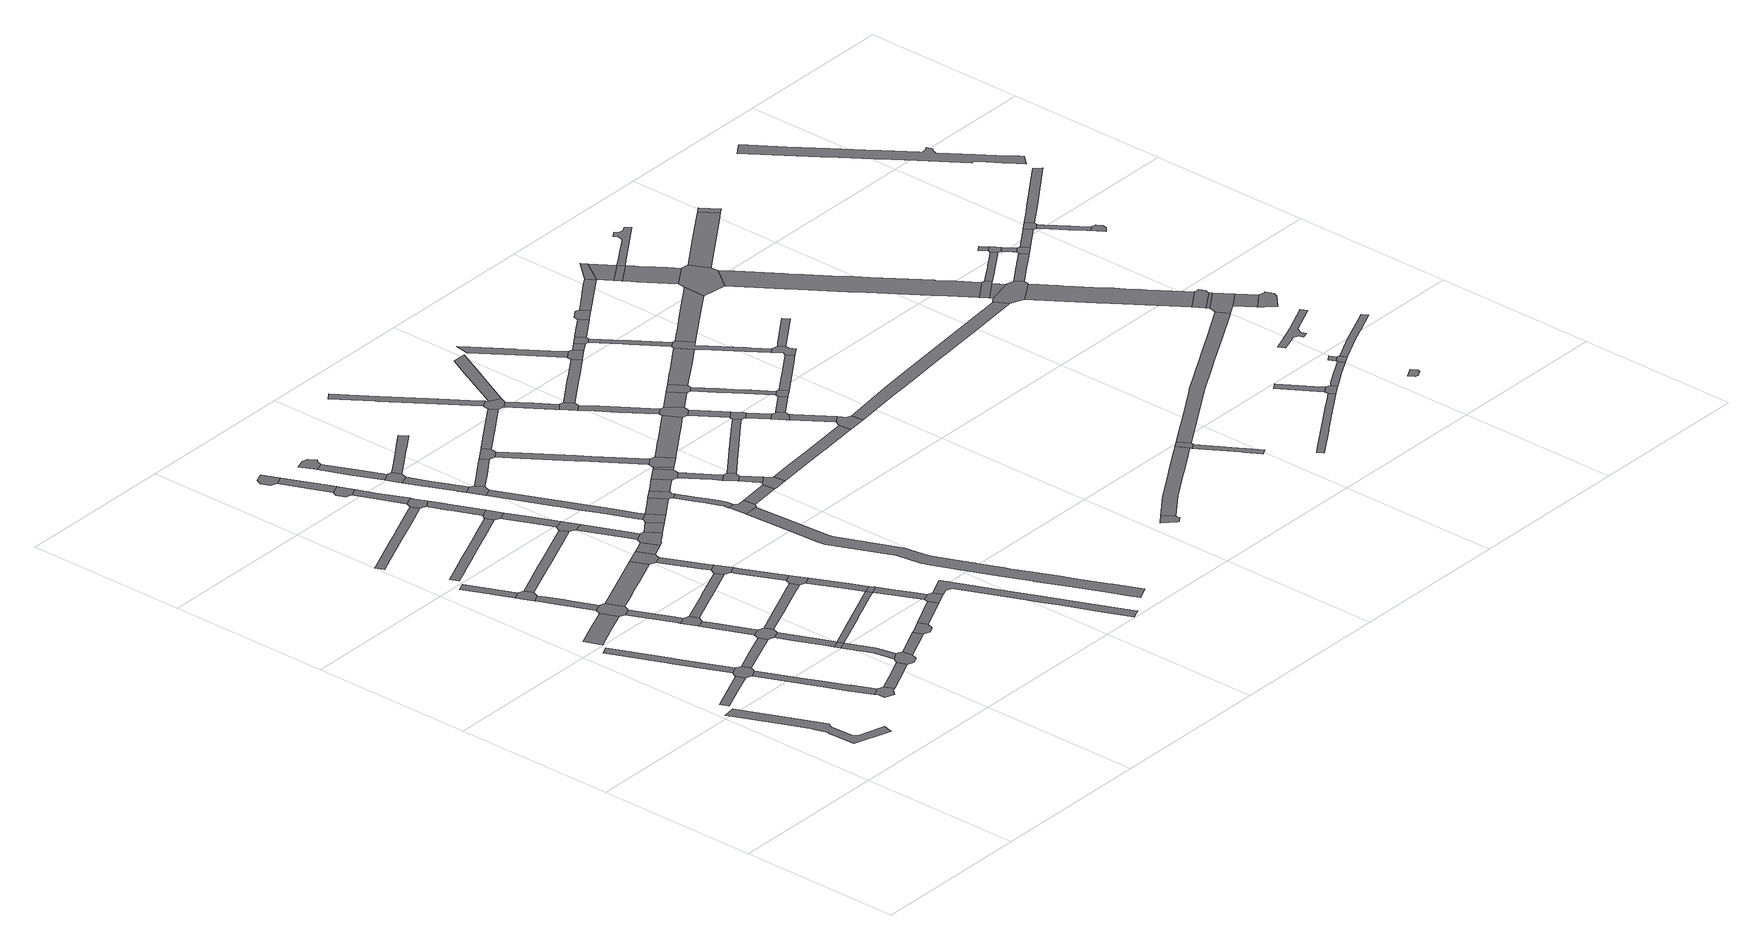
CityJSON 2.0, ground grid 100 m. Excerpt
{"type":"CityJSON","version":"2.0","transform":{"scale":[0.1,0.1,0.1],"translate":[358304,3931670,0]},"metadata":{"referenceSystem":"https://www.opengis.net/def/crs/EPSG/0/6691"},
"CityObjects":{
"road1":{"type":"Road","attributes":{"RoadStructureAttribute.sectionType":"1"},"geometry":[{"type":"MultiSurface","lod":"1","boundaries":[[[0,1,2,3,4,5,6,7,8,9,10,11,12,13,14,15,16,17,18,19,20,21,22,23,24]]]}]},
"road2":{"type":"Road","attributes":{"RoadStructureAttribute.sectionType":"1"},"geometry":[{"type":"MultiSurface","lod":"1","boundaries":[[[25,26,27,28,29,30,31]]]}]},
"road3":{"type":"Road","attributes":{"RoadStructureAttribute.sectionType":"1"},"geometry":[{"type":"MultiSurface","lod":"1","boundaries":[[[32,33,34,35,36,37,38,39,40]]]}]},
"road4":{"type":"Road","geometry":[{"type":"MultiSurface","lod":"1","boundaries":[[[39,25,31,41,42,43,44,45,46,47,40]]]}]},
"road5":{"type":"Road","attributes":{"RoadStructureAttribute.sectionType":"1"},"geometry":[{"type":"MultiSurface","lod":"1","boundaries":[[[48,49,50,51,52,53,54,55,56,44,43]]]}]},
"road6":{"type":"Road","geometry":[{"type":"MultiSurface","lod":"1","boundaries":[[[57,52,51,58,59,60,61,62,63,64]]]}]},
"road7":{"type":"Road","attributes":{"RoadStructureAttribute.sectionType":"1"},"geometry":[{"type":"MultiSurface","lod":"1","boundaries":[[[65,66,67,68,69,70,71,72,73]]]}]},
"road8":{"type":"Road","attributes":{"RoadStructureAttribute.sectionType":"1"},"geometry":[{"type":"MultiSurface","lod":"1","boundaries":[[[74,75,47,46,76,77]]]}]},
"road9":{"type":"Road","attributes":{"RoadStructureAttribute.sectionType":"1"},"geometry":[{"type":"MultiSurface","lod":"1","boundaries":[[[78,79,80,81,82,83,84,85]]]}]},
"road10":{"type":"Road","geometry":[{"type":"MultiSurface","lod":"1","boundaries":[[[86,87,88,89,90,91,78,85]]]}]},
"road11":{"type":"Road","attributes":{"RoadStructureAttribute.sectionType":"1"},"geometry":[{"type":"MultiSurface","lod":"1","boundaries":[[[92,93,94,95,57,64]]]}]},
"road12":{"type":"Road","attributes":{"RoadStructureAttribute.sectionType":"1"},"geometry":[{"type":"MultiSurface","lod":"1","boundaries":[[[88,96,97,98,99,100,101,102,103,104,105,89]]]}]},
"road13":{"type":"Road","geometry":[{"type":"MultiSurface","lod":"1","boundaries":[[[101,100,68,67,106,107,108,109]]]}]},
"road14":{"type":"Road","attributes":{"RoadStructureAttribute.sectionType":"1"},"geometry":[{"type":"MultiSurface","lod":"1","boundaries":[[[110,107,106,111,112,113]]]}]},
"road15":{"type":"Road","geometry":[{"type":"MultiSurface","lod":"1","boundaries":[[[114,113,112,115,116,117]]]}]},
"road16":{"type":"Road","attributes":{"RoadStructureAttribute.sectionType":"1"},"geometry":[{"type":"MultiSurface","lod":"1","boundaries":[[[118,116,115,119,120,121]]]}]},
"road17":{"type":"Road","geometry":[{"type":"MultiSurface","lod":"1","boundaries":[[[122,121,120,74,77,123,124,125]]]}]},
"road18":{"type":"Road","attributes":{"RoadStructureAttribute.sectionType":"1"},"geometry":[{"type":"MultiSurface","lod":"1","boundaries":[[[126,127,128,124,123,129,130,131,132,133]]]}]},
"road19":{"type":"Road","geometry":[{"type":"MultiSurface","lod":"1","boundaries":[[[132,134,135,133]]]}]},
"road20":{"type":"Road","attributes":{"RoadStructureAttribute.sectionType":"1"},"geometry":[{"type":"MultiSurface","lod":"1","boundaries":[[[134,136,137,138,139,140,141,142,135]]]}]},
"road21":{"type":"Road","geometry":[{"type":"MultiSurface","lod":"1","boundaries":[[[140,139,94,93,143,144,145,146,147]]]}]},
"road22":{"type":"Road","attributes":{"RoadStructureAttribute.sectionType":"1"},"geometry":[{"type":"MultiSurface","lod":"1","boundaries":[[[148,149,150,151,152,153,154,155,156,157,158,159,160,161,162]]]}]},
"road23":{"type":"Road","attributes":{"RoadStructureAttribute.sectionType":"1"},"geometry":[{"type":"MultiSurface","lod":"1","boundaries":[[[163,164,165,166,167,168,169,170,171,172,173,174,175,176,177]]]}]},
"road24":{"type":"Road","attributes":{"RoadStructureAttribute.sectionType":"1"},"geometry":[{"type":"MultiSurface","lod":"1","boundaries":[[[108,178,179,180,181,182,183,184,185,186,187,109]]]}]},
"road25":{"type":"Road","attributes":{"RoadStructureAttribute.sectionType":"1"},"geometry":[{"type":"MultiSurface","lod":"1","boundaries":[[[146,188,189,190,191,192,147]]]}]},
"road26":{"type":"Road","attributes":{"RoadStructureAttribute.sectionType":"1"},"geometry":[{"type":"MultiSurface","lod":"1","boundaries":[[[90,193,194,195,196,197,198,91]]]}]},
"road27":{"type":"Road","attributes":{"RoadStructureAttribute.sectionType":"1"},"geometry":[{"type":"MultiSurface","lod":"1","boundaries":[[[199,200,201,202,203,204,114,117]]]}]},
"road28":{"type":"Road","attributes":{"RoadStructureAttribute.sectionType":"1"},"geometry":[{"type":"MultiSurface","lod":"1","boundaries":[[[205,206,207,208,209,210,211,212,213,214,122,125]]]}]},
"road29":{"type":"Road","attributes":{"RoadStructureAttribute.sectionType":"1"},"geometry":[{"type":"MultiSurface","lod":"1","boundaries":[[[215,216,217,218,133,135,219,220,221,222,223]]]}]},
"road30":{"type":"Road","geometry":[{"type":"MultiSurface","lod":"1","boundaries":[[[224,225,191,190,226,227,228,229]]]}]},
"road31":{"type":"Road","geometry":[{"type":"MultiSurface","lod":"1","boundaries":[[[230,231,232,233,234,235,236,237]]]}]},
"road32":{"type":"Road","attributes":{"RoadStructureAttribute.sectionType":"1"},"geometry":[{"type":"MultiSurface","lod":"1","boundaries":[[[238,239,237,236,240,241,242,243]]]}]},
"road33":{"type":"Road","geometry":[{"type":"MultiSurface","lod":"1","boundaries":[[[244,245,246,247,182,181,248]]]}]},
"road34":{"type":"Road","geometry":[{"type":"MultiSurface","lod":"1","boundaries":[[[242,249,250,251,252,253,243]]]}]},
"road35":{"type":"Road","attributes":{"RoadStructureAttribute.sectionType":"1"},"geometry":[{"type":"MultiSurface","lod":"1","boundaries":[[[254,255,244,248,256,257]]]}]},
"road36":{"type":"Road","attributes":{"RoadStructureAttribute.sectionType":"1"},"geometry":[{"type":"MultiSurface","lod":"1","boundaries":[[[258,259,260,261,252,251]]]}]},
"road37":{"type":"Road","geometry":[{"type":"MultiSurface","lod":"1","boundaries":[[[262,263,264,260,259,265,162,161,266]]]}]},
"road38":{"type":"Road","geometry":[{"type":"MultiSurface","lod":"1","boundaries":[[[267,268,269,254,257,202,201]]]}]},
"road39":{"type":"Road","attributes":{"RoadStructureAttribute.sectionType":"1"},"geometry":[{"type":"MultiSurface","lod":"1","boundaries":[[[228,270,271,272,229]]]}]},
"road40":{"type":"Road","attributes":{"RoadStructureAttribute.sectionType":"1"},"geometry":[{"type":"MultiSurface","lod":"1","boundaries":[[[273,274,275,276,277,278,279,280,262,266]]]}]},
"road41":{"type":"Road","attributes":{"RoadStructureAttribute.sectionType":"1"},"geometry":[{"type":"MultiSurface","lod":"1","boundaries":[[[281,282,268,267,283,284,285,286]]]}]},
"road42":{"type":"Road","geometry":[{"type":"MultiSurface","lod":"1","boundaries":[[[277,163,177,287,288,278]]]}]},
"road43":{"type":"Road","attributes":{"RoadStructureAttribute.sectionType":"1"},"geometry":[{"type":"MultiSurface","lod":"1","boundaries":[[[289,247,246,290,291,292]]]}]},
"road44":{"type":"Road","geometry":[{"type":"MultiSurface","lod":"1","boundaries":[[[285,210,209,293,294,295,286]]]}]},
"road45":{"type":"Road","attributes":{"RoadStructureAttribute.sectionType":"1"},"geometry":[{"type":"MultiSurface","lod":"1","boundaries":[[[287,296,297,298,299,300,301,302,288]]]}]},
"road46":{"type":"Road","geometry":[{"type":"MultiSurface","lod":"1","boundaries":[[[195,303,304,299,298,196]]]}]},
"road47":{"type":"Road","attributes":{"RoadStructureAttribute.sectionType":"1"},"geometry":[{"type":"MultiSurface","lod":"1","boundaries":[[[305,294,293,306,307,215,308]]]}]},
"road48":{"type":"Road","attributes":{"RoadStructureAttribute.sectionType":"1"},"geometry":[{"type":"MultiSurface","lod":"1","boundaries":[[[309,310,304,303,311,312,313,314,315]]]}]},
"road49":{"type":"Road","geometry":[{"type":"MultiSurface","lod":"1","boundaries":[[[308,215,223,316]]]}]},
"road50":{"type":"Road","geometry":[{"type":"MultiSurface","lod":"1","boundaries":[[[317,318,319,320,321,322,323,324]]]}]},
"road51":{"type":"Road","attributes":{"RoadStructureAttribute.sectionType":"1"},"geometry":[{"type":"MultiSurface","lod":"1","boundaries":[[[325,326,316,223,327,328,329,330]]]}]},
"road52":{"type":"Road","attributes":{"RoadStructureAttribute.sectionType":"1"},"geometry":[{"type":"MultiSurface","lod":"1","boundaries":[[[331,332,320,319,333,334,335]]]}]},
"road53":{"type":"Road","geometry":[{"type":"MultiSurface","lod":"1","boundaries":[[[314,292,291,336,337,338,339,340,341,342,315]]]}]},
"road54":{"type":"Road","geometry":[{"type":"MultiSurface","lod":"1","boundaries":[[[329,272,271,343,344,345,330]]]}]},
"road55":{"type":"Road","geometry":[{"type":"MultiSurface","lod":"1","boundaries":[[[346,347,348,335,334,349,350]]]}]},
"road56":{"type":"Road","attributes":{"RoadStructureAttribute.sectionType":"1"},"geometry":[{"type":"MultiSurface","lod":"1","boundaries":[[[351,352,353,354,355,356,357,358,346,350]]]}]},
"road57":{"type":"Road","geometry":[{"type":"MultiSurface","lod":"1","boundaries":[[[359,356,355,360,361,362,363]]]}]},
"road58":{"type":"Road","attributes":{"RoadStructureAttribute.sectionType":"1"},"geometry":[{"type":"MultiSurface","lod":"1","boundaries":[[[364,342,341,365]]]}]},
"road59":{"type":"Road","attributes":{"RoadStructureAttribute.sectionType":"1"},"geometry":[{"type":"MultiSurface","lod":"1","boundaries":[[[366,367,368,369,370,371,372,373,361,360,374,375,376,377,378,379,380,381,382]]]}]},
"road60":{"type":"Road","geometry":[{"type":"MultiSurface","lod":"1","boundaries":[[[383,364,365,384,385,382,381]]]}]},
"road61":{"type":"Road","attributes":{"RoadStructureAttribute.sectionType":"1"},"geometry":[{"type":"MultiSurface","lod":"1","boundaries":[[[386,387,388,389,390,391,392,393,394,395,396,345,344,397,398,399,400,401,402,403,404,405,406,407]]]}]},
"road62":{"type":"Road","attributes":{"RoadStructureAttribute.sectionType":"1"},"geometry":[{"type":"MultiSurface","lod":"1","boundaries":[[[408,409,359,363,410,411,412,413]]]}]},
"road63":{"type":"Road","attributes":{"RoadStructureAttribute.sectionType":"1"},"geometry":[{"type":"MultiSurface","lod":"1","boundaries":[[[414,415,416,417,418,419,420,421,348,347]]]}]},
"road64":{"type":"Road","attributes":{"RoadStructureAttribute.sectionType":"1"},"geometry":[{"type":"MultiSurface","lod":"1","boundaries":[[[422,382,385,423,424]]]}]},
"road65":{"type":"Road","geometry":[{"type":"MultiSurface","lod":"1","boundaries":[[[425,424,423,426,427,428,429]]]}]},
"road66":{"type":"Road","geometry":[{"type":"MultiSurface","lod":"1","boundaries":[[[412,430,431,432,433,413]]]}]},
"road67":{"type":"Road","attributes":{"RoadStructureAttribute.sectionType":"1"},"geometry":[{"type":"MultiSurface","lod":"1","boundaries":[[[426,434,435,436,437,438,439,440,441,442,443,444,445,446,447,448,427]]]}]},
"road68":{"type":"Road","attributes":{"RoadStructureAttribute.sectionType":"1"},"geometry":[{"type":"MultiSurface","lod":"1","boundaries":[[[449,450,451,452,453,454,455,456,457,458,459,460,461,462,463,464,465,466,467,468,469,470,471,472,473,474,475,476,477,478,479,480,481,482,483,484]]]}]},
"road69":{"type":"Road","geometry":[{"type":"MultiSurface","lod":"1","boundaries":[[[485,486,487,488,442,441,489,467,466]]]}]},
"road70":{"type":"Road","attributes":{"RoadStructureAttribute.sectionType":"1"},"geometry":[{"type":"MultiSurface","lod":"1","boundaries":[[[490,491,492,493,494,425,429]]]}]},
"road71":{"type":"Road","attributes":{"RoadStructureAttribute.sectionType":"1"},"geometry":[{"type":"MultiSurface","lod":"1","boundaries":[[[495,496,497,498,499,500,501,502,503,431,430]]]}]},
"road72":{"type":"Road","geometry":[{"type":"MultiSurface","lod":"1","boundaries":[[[504,505,492,491,506,507]]]}]},
"road73":{"type":"Road","attributes":{"RoadStructureAttribute.sectionType":"1"},"geometry":[{"type":"MultiSurface","lod":"1","boundaries":[[[508,486,485,509,510,511]]]}]},
"road74":{"type":"Road","attributes":{"RoadStructureAttribute.sectionType":"1"},"geometry":[{"type":"MultiSurface","lod":"1","boundaries":[[[504,512,513,505]]]}]},
"road75":{"type":"Road","attributes":{"RoadStructureAttribute.sectionType":"1"},"geometry":[{"type":"MultiSurface","lod":"1","boundaries":[[[506,514,515,516,517,507]]]}]},
"road76":{"type":"Road","attributes":{"RoadStructureAttribute.sectionType":"1"},"geometry":[{"type":"MultiSurface","lod":"1","boundaries":[[[518,519,520,521,433,432,522,523,524,525]]]}]},
"road77":{"type":"Road","geometry":[{"type":"MultiSurface","lod":"1","boundaries":[[[526,527,528,529,530,531,532,516,515]]]}]},
"road78":{"type":"Road","geometry":[{"type":"MultiSurface","lod":"1","boundaries":[[[500,499,513,512,533,534]]]}]},
"road79":{"type":"Road","attributes":{"RoadStructureAttribute.sectionType":"1"},"geometry":[{"type":"MultiSurface","lod":"1","boundaries":[[[535,529,528,536,537,538]]]}]},
"road80":{"type":"Road","geometry":[{"type":"MultiSurface","lod":"1","boundaries":[[[510,539,540,541,542,538,537,543,511]]]}]},
"road81":{"type":"Road","attributes":{"RoadStructureAttribute.sectionType":"1"},"geometry":[{"type":"MultiSurface","lod":"1","boundaries":[[[544,545,546,547,548,549,550,551,552,553,554]]]}]},
"road82":{"type":"Road","geometry":[{"type":"MultiSurface","lod":"1","boundaries":[[[555,556,557,554,553,525,524,558]]]}]},
"road83":{"type":"Road","attributes":{"RoadStructureAttribute.sectionType":"1"},"geometry":[{"type":"MultiSurface","lod":"1","boundaries":[[[533,559,560,561,562,563,564,565,566,534]]]}]},
"road84":{"type":"Road","attributes":{"RoadStructureAttribute.sectionType":"1"},"geometry":[{"type":"MultiSurface","lod":"1","boundaries":[[[567,568,569,570,571,555,558]]]}]},
"road85":{"type":"Road","attributes":{"RoadStructureAttribute.sectionType":"1"},"geometry":[{"type":"MultiSurface","lod":"1","boundaries":[[[572,573,574,532,531,575,576,577,578,579,580]]]}]},
"road86":{"type":"Road","geometry":[{"type":"MultiSurface","lod":"1","boundaries":[[[581,569,568,582,583,584]]]}]},
"road87":{"type":"Road","attributes":{"RoadStructureAttribute.sectionType":"1"},"geometry":[{"type":"MultiSurface","lod":"1","boundaries":[[[585,586,587,541,540,588,589,590,591,592,593,594,595,596]]]}]},
"road88":{"type":"Road","attributes":{"RoadStructureAttribute.sectionType":"1"},"geometry":[{"type":"MultiSurface","lod":"1","boundaries":[[[597,598,599,600,601,557,556,602,603,604]]]}]},
"road89":{"type":"Road","attributes":{"RoadStructureAttribute.sectionType":"1"},"geometry":[{"type":"MultiSurface","lod":"1","boundaries":[[[605,606,607,583,582,608,609,610]]]}]},
"road90":{"type":"Road","geometry":[{"type":"MultiSurface","lod":"1","boundaries":[[[611,612,613,605,610,564,563,614,615]]]}]},
"road91":{"type":"Road","geometry":[{"type":"MultiSurface","lod":"1","boundaries":[[[616,617,618,619,620,621,622,623]]]}]},
"road92":{"type":"Road","attributes":{"RoadStructureAttribute.sectionType":"1"},"geometry":[{"type":"MultiSurface","lod":"1","boundaries":[[[614,624,625,626,627,628,629,615]]]}]},
"road93":{"type":"Road","attributes":{"RoadStructureAttribute.sectionType":"1"},"geometry":[{"type":"MultiSurface","lod":"1","boundaries":[[[630,631,632,633,634,635,581,584]]]}]},
"road94":{"type":"Road","geometry":[{"type":"MultiSurface","lod":"1","boundaries":[[[580,579,636,637,638,639,627,626]]]}]},
"road95":{"type":"Road","attributes":{"RoadStructureAttribute.sectionType":"1"},"geometry":[{"type":"MultiSurface","lod":"1","boundaries":[[[612,611,640,641]]]}]},
"road96":{"type":"Road","attributes":{"RoadStructureAttribute.sectionType":"1"},"geometry":[{"type":"MultiSurface","lod":"1","boundaries":[[[637,636,642,643,644]]]}]},
"road97":{"type":"Road","geometry":[{"type":"MultiSurface","lod":"1","boundaries":[[[643,645,646,647,648,649,650,644]]]}]},
"road98":{"type":"Road","geometry":[{"type":"MultiSurface","lod":"1","boundaries":[[[640,651,652,653,654,655,656,641]]]}]},
"road99":{"type":"Road","attributes":{"RoadStructureAttribute.sectionType":"1"},"geometry":[{"type":"MultiSurface","lod":"1","boundaries":[[[657,658,647,646,659]]]}]},
"road100":{"type":"Road","attributes":{"RoadStructureAttribute.sectionType":"1"},"geometry":[{"type":"MultiSurface","lod":"1","boundaries":[[[660,661,662,663,664,665,666,667,668,669]]]}]},
"road101":{"type":"Road","geometry":[{"type":"MultiSurface","lod":"1","boundaries":[[[595,670,671,672,673,657,659,596]]]}]},
"road102":{"type":"Road","attributes":{"RoadStructureAttribute.sectionType":"1"},"geometry":[{"type":"MultiSurface","lod":"1","boundaries":[[[674,649,648,675]]]}]},
"road103":{"type":"Road","attributes":{"RoadStructureAttribute.sectionType":"1"},"geometry":[{"type":"MultiSurface","lod":"1","boundaries":[[[676,677,678,653,652,679,680,681,682,683]]]}]},
"road104":{"type":"Road","geometry":[{"type":"MultiSurface","lod":"1","boundaries":[[[684,664,663,633,632,685,686]]]}]},
"road105":{"type":"Road","attributes":{"RoadStructureAttribute.sectionType":"1"},"geometry":[{"type":"MultiSurface","lod":"1","boundaries":[[[622,687,688,689,690,691,692,693,694,695,696,623]]]}]},
"road106":{"type":"Road","geometry":[{"type":"MultiSurface","lod":"1","boundaries":[[[683,682,674,675,697,698]]]}]},
"road107":{"type":"Road","attributes":{"RoadStructureAttribute.sectionType":"1"},"geometry":[{"type":"MultiSurface","lod":"1","boundaries":[[[684,686,699,700]]]}]},
"road108":{"type":"Road","geometry":[{"type":"MultiSurface","lod":"1","boundaries":[[[701,702,703,655,654,704,705,706,707]]]}]},
"road109":{"type":"Road","geometry":[{"type":"MultiSurface","lod":"1","boundaries":[[[699,708,709,710,711,700]]]}]},
"road110":{"type":"Road","attributes":{"RoadStructureAttribute.sectionType":"1"},"geometry":[{"type":"MultiSurface","lod":"1","boundaries":[[[708,712,713,714,715,716,717,709]]]}]},
"road111":{"type":"Road","attributes":{"RoadStructureAttribute.sectionType":"1"},"geometry":[{"type":"MultiSurface","lod":"1","boundaries":[[[718,719,711,710,720,721]]]}]},
"road112":{"type":"Road","attributes":{"RoadStructureAttribute.sectionType":"1"},"geometry":[{"type":"MultiSurface","lod":"1","boundaries":[[[697,722,723,724,725,726,727,698]]]}]},
"road113":{"type":"Road","geometry":[{"type":"MultiSurface","lod":"1","boundaries":[[[728,729,730,731,732,733,734,735,736,715,714,701,707]]]}]},
"road114":{"type":"Road","geometry":[{"type":"MultiSurface","lod":"1","boundaries":[[[720,737,738,739,740,741,721]]]}]},
"road115":{"type":"Road","geometry":[{"type":"MultiSurface","lod":"1","boundaries":[[[691,742,743,744,745,692]]]}]},
"road116":{"type":"Road","attributes":{"RoadStructureAttribute.sectionType":"1"},"geometry":[{"type":"MultiSurface","lod":"1","boundaries":[[[746,747,743,742,748,749,750,751]]]}]},
"road117":{"type":"Road","geometry":[{"type":"MultiSurface","lod":"1","boundaries":[[[752,731,730,753,754,725,724,755,756,757,758,759,760,761]]]}]},
"road118":{"type":"Road","attributes":{"RoadStructureAttribute.sectionType":"1"},"geometry":[{"type":"MultiSurface","lod":"1","boundaries":[[[762,763,764,765,766,767,768,769,736,735,770,771,772,773]]]}]},
"road119":{"type":"Road","attributes":{"RoadStructureAttribute.sectionType":"1"},"geometry":[{"type":"MultiSurface","lod":"1","boundaries":[[[774,775,739,738,776,777,778,779]]]}]},
"road120":{"type":"Road","attributes":{"RoadStructureAttribute.sectionType":"1"},"geometry":[{"type":"MultiSurface","lod":"1","boundaries":[[[760,780,781,782,783,784,785,761]]]}]},
"road121":{"type":"Road","attributes":{"RoadStructureAttribute.sectionType":"1"},"geometry":[{"type":"MultiSurface","lod":"1","boundaries":[[[671,786,787,788,789,790,791,792,793,794,795,796,797,798,799,800,801,672]]]}]},
"road122":{"type":"Road","geometry":[{"type":"MultiSurface","lod":"1","boundaries":[[[802,803,804,779,778]]]}]},
"road123":{"type":"Road","attributes":{"RoadStructureAttribute.sectionType":"1"},"geometry":[{"type":"MultiSurface","lod":"1","boundaries":[[[805,803,802,806,807]]]}]},
"road124":{"type":"Road","geometry":[{"type":"MultiSurface","lod":"1","boundaries":[[[806,808,809,807]]]}]},
"road125":{"type":"Road","attributes":{"RoadStructureAttribute.sectionType":"1"},"geometry":[{"type":"MultiSurface","lod":"1","boundaries":[[[808,810,811,812,813,814,815,816,817,818,809]]]}]},
"road126":{"type":"Road","attributes":{"RoadStructureAttribute.sectionType":"1"},"geometry":[{"type":"MultiSurface","lod":"1","boundaries":[[[819,820,821,822,823,824,825,826,827,828,829,830,831,832]]]}]},
"road127":{"type":"Road","geometry":[{"type":"MultiSurface","lod":"1","boundaries":[[[762,773,833,834,835,836,837,814,813]]]}]},
"road128":{"type":"Road","attributes":{"RoadStructureAttribute.sectionType":"1"},"geometry":[{"type":"MultiSurface","lod":"1","boundaries":[[[838,839,840,841,842,843,844,845,745,744,846,847,848,849,850,851,852,853,854,855]]]}]},
"road129":{"type":"Road","attributes":{"RoadStructureAttribute.sectionType":"1"},"geometry":[{"type":"MultiSurface","lod":"1","boundaries":[[[809,856,857,858,859,860,861,862,863,864,865,866,867,807]]]}]},
"road130":{"type":"Road","attributes":{"RoadStructureAttribute.sectionType":"1"},"geometry":[{"type":"MultiSurface","lod":"1","boundaries":[[[868,869,870,871,872,873]]]}]},
"road131":{"type":"Road","geometry":[{"type":"MultiSurface","lod":"1","boundaries":[[[872,824,823,874,875,873]]]}]},
"road132":{"type":"Road","attributes":{"RoadStructureAttribute.sectionType":"1"},"geometry":[{"type":"MultiSurface","lod":"1","boundaries":[[[876,877,878,879,880,881,882,883,884,885,886,887,888,834,833,889,890,891,892,893,894,895,896,897]]]}]},
"road133":{"type":"Road","attributes":{"RoadStructureAttribute.sectionType":"1"},"geometry":[{"type":"MultiSurface","lod":"1","boundaries":[[[898,899,900,901,902,903,904,905,837,836]]]}]},
"road134":{"type":"Road","attributes":{"RoadStructureAttribute.sectionType":"1"},"geometry":[{"type":"MultiSurface","lod":"1","boundaries":[[[906,907,908,875,874,909,910,911,912,913]]]}]},
"road135":{"type":"Road","geometry":[{"type":"MultiSurface","lod":"1","boundaries":[[[896,914,915,916,917,897]]]}]},
"road136":{"type":"Road","geometry":[{"type":"MultiSurface","lod":"1","boundaries":[[[918,919,920,797,796,921,922,923,924]]]}]},
"road137":{"type":"Road","attributes":{"RoadStructureAttribute.sectionType":"1"},"geometry":[{"type":"MultiSurface","lod":"1","boundaries":[[[915,914,925,920,919]]]}]},
"road138":{"type":"Road","geometry":[{"type":"MultiSurface","lod":"1","boundaries":[[[926,927,928,929]]]}]},
"road139":{"type":"Road","geometry":[{"type":"MultiSurface","lod":"1","boundaries":[[[912,930,931,926,929,913]]]}]},
"road140":{"type":"Road","geometry":[{"type":"MultiSurface","lod":"1","boundaries":[[[932,933,934,935,936,937]]]}]},
"road141":{"type":"Road","geometry":[{"type":"MultiSurface","lod":"1","boundaries":[[[902,901,938,939]]]}]},
"road142":{"type":"Road","attributes":{"RoadStructureAttribute.sectionType":"1"},"geometry":[{"type":"MultiSurface","lod":"1","boundaries":[[[940,941,942,943,944,945,946,947,948,949,950,951,952,953,954,955,956,957,958,959,960,922,921]]]}]},
"road143":{"type":"Road","attributes":{"RoadStructureAttribute.sectionType":"1"},"geometry":[{"type":"MultiSurface","lod":"1","boundaries":[[[961,962,963,964,965,917,916,966,967,968,969,970]]]}]},
"road144":{"type":"Road","attributes":{"RoadStructureAttribute.sectionType":"1"},"geometry":[{"type":"MultiSurface","lod":"1","boundaries":[[[971,972,973,974,975,976,977,978,979,980,981,982,983,984,985,986]]]}]},
"road145":{"type":"Road","attributes":{"RoadStructureAttribute.sectionType":"1"},"geometry":[{"type":"MultiSurface","lod":"1","boundaries":[[[923,987,988,989,990,991,992,924]]]}]},
"road146":{"type":"Road","attributes":{"RoadStructureAttribute.sectionType":"1"},"geometry":[{"type":"MultiSurface","lod":"1","boundaries":[[[993,994,995,931,930,996,997,998,999,1000,1001]]]}]},
"road147":{"type":"Road","geometry":[{"type":"MultiSurface","lod":"1","boundaries":[[[1002,1003,1004,948,947,1005,1006,1007]]]}]},
"road148":{"type":"Road","attributes":{"RoadStructureAttribute.sectionType":"1"},"geometry":[{"type":"MultiSurface","lod":"1","boundaries":[[[1006,1008,1009,1007]]]}]},
"road149":{"type":"Road","geometry":[{"type":"MultiSurface","lod":"1","boundaries":[[[1009,1008,855,854,1010,1011,1012]]]}]},
"road150":{"type":"Road","geometry":[{"type":"MultiSurface","lod":"1","boundaries":[[[1013,1014,1015,1016]]]}]},
"road151":{"type":"Road","geometry":[{"type":"MultiSurface","lod":"1","boundaries":[[[1017,1018,1019,1016,1015,961,970]]]}]},
"road152":{"type":"Road","attributes":{"RoadStructureAttribute.sectionType":"1"},"geometry":[{"type":"MultiSurface","lod":"1","boundaries":[[[1018,1017,1020,1021,1022]]]}]},
"road153":{"type":"Road","attributes":{"RoadStructureAttribute.sectionType":"1"},"geometry":[{"type":"MultiSurface","lod":"1","boundaries":[[[1023,1012,1011,1024]]]}]},
"road154":{"type":"Road","geometry":[{"type":"MultiSurface","lod":"1","boundaries":[[[1022,1021,1025,990,989,1026,1027]]]}]},
"road155":{"type":"Road","geometry":[{"type":"MultiSurface","lod":"1","boundaries":[[[1028,1029,1030,1031,1032,1033,1023,1024]]]}]},
"road156":{"type":"Road","attributes":{"RoadStructureAttribute.sectionType":"1"},"geometry":[{"type":"MultiSurface","lod":"1","boundaries":[[[1026,1034,1035,1036,1037,1038,1039,1027]]]}]},
"road157":{"type":"Road","geometry":[{"type":"MultiSurface","lod":"1","boundaries":[[[1038,1037,1040,1041,1042,1043]]]}]},
"road158":{"type":"Road","attributes":{"RoadStructureAttribute.sectionType":"1"},"geometry":[{"type":"MultiSurface","lod":"1","boundaries":[[[1040,1044,1045,1046,1047,1048,1049,1050,1051,1041]]]}]},
"road159":{"type":"Road","geometry":[{"type":"MultiSurface","lod":"1","boundaries":[[[1052,1053,1048,1047,1054,1055,1056,1057]]]}]},
"road160":{"type":"Road","attributes":{"RoadStructureAttribute.sectionType":"1"},"geometry":[{"type":"MultiSurface","lod":"1","boundaries":[[[1058,1059,1060,1061,1062,1043,1042,1063,1064,1065]]]}]},
"road161":{"type":"Road","attributes":{"RoadStructureAttribute.sectionType":"1"},"geometry":[{"type":"MultiSurface","lod":"1","boundaries":[[[1066,1067,1068,1069,1070,1071,1072,1073,1074,1075,1076,1077,1078,1079,1080,1081,1082,1083,1084,1085,1086,1087,1088,1089,1090,1091,1092,1093,1094,1095,1096,1097]]]}]}
},
"vertices":[
[495,295,0],[485,298,0],[334,344,0],[309,376,0],[304,512,0],[316,531,0],[323,542,0],[288,622,0],[266,673,0],[260,689,0],[109,1038,0],[34,1027,0],[51,988,0],[195,655,0],[215,608,0],[219,597,0],[231,554,0],[247,500,0],[252,483,0],[247,480,0],[245,480,0],[246,452,0],[252,307,0],[467,241,0],[478,237,0],
[384,1246,0],[240,1184,0],[102,1124,0],[123,1074,0],[254,1131,0],[261,1134,0],[403,1195,0],
[317,1612,0],[306,1638,0],[163,1972,0],[113,1950,0],[256,1616,0],[267,1590,0],[394,1294,0],[399,1282,0],[449,1305,0],
[405,1196,0],[441,1182,0],[442,1180,0],[490,1207,0],[493,1213,0],[505,1239,0],[484,1290,0],
[550,931,0],[594,829,0],[656,686,0],[715,555,0],[770,580,0],[709,713,0],[705,711,0],[640,861,0],[599,955,0],
[808,565,0],[727,531,0],[727,524,0],[729,491,0],[786,469,0],[794,479,0],[812,501,0],[833,511,0],
[265,2045,0],[319,2068,0],[460,2129,0],[417,2230,0],[277,2169,0],[277,2170,0],[275,2169,0],[135,2108,0],[177,2007,0],
[770,1413,0],[626,1351,0],[648,1301,0],[792,1363,0],
[301,2706,0],[295,2722,0],[229,2874,0],[180,2989,0],[130,2968,0],[197,2811,0],[203,2798,0],[252,2683,0],
[253,2681,0],[272,2636,0],[295,2582,0],[344,2605,0],[359,2642,0],[337,2692,0],
[928,555,0],[1072,621,0],[1052,678,0],[909,612,0],
[305,2559,0],[352,2450,0],[353,2447,0],[381,2382,0],[431,2266,0],[481,2287,0],[462,2333,0],[413,2447,0],[402,2473,0],[363,2563,0],
[496,2115,0],[546,2137,0],[560,2172,0],[517,2273,0],
[650,1894,0],[609,1851,0],[618,1830,0],[667,1854,0],
[703,1840,0],[657,1739,0],[710,1754,0],[725,1790,0],
[728,1713,0],[669,1712,0],[781,1450,0],[833,1469,0],
[870,1456,0],[826,1350,0],[876,1370,0],[891,1406,0],
[1009,1062,0],[976,1139,0],[898,1321,0],[873,1240,0],[934,1100,0],[959,1041,0],[960,1040,0],[1010,1061,0],
[974,1006,0],[1024,1027,0],
[987,974,0],[1046,837,0],[1048,824,0],[1070,713,0],[1118,743,0],[1094,860,0],[1045,977,0],
[1109,607,0],[1150,625,0],[1156,642,0],[1164,663,0],[1154,724,0],
[475,3663,0],[313,3593,0],[299,3587,0],[283,3580,0],[30,3470,0],[7,3460,0],[27,3410,0],[117,3449,0],[283,3520,0],[318,3536,0],[335,3543,0],[344,3547,0],[498,3613,0],[641,3676,0],[620,3726,0],
[783,3341,0],[653,3285,0],[599,3261,0],[478,3209,0],[379,3166,0],[324,3142,0],[173,3076,0],[194,3025,0],[277,3062,0],[299,3071,0],[401,3115,0],[499,3158,0],[620,3211,0],[634,3217,0],[804,3291,0],
[657,2214,0],[726,2244,0],[808,2279,0],[985,2356,0],[937,2455,0],[904,2441,0],[818,2403,0],[785,2389,0],[784,2389,0],[542,2284,0],
[1168,665,0],[1367,757,0],[1370,759,0],[1345,813,0],[1214,752,0],
[599,2745,0],[664,2773,0],[970,2905,0],[946,2955,0],[643,2824,0],[577,2796,0],
[900,1866,0],[942,1884,0],[1160,1979,0],[1136,2028,0],[920,1934,0],[879,1916,0],
[928,1422,0],[1087,1490,0],[1114,1502,0],[1254,1563,0],[1335,1598,0],[1316,1649,0],[1273,1631,0],[1091,1552,0],[1064,1540,0],[949,1490,0],
[1515,1283,0],[1469,1262,0],[1353,1211,0],[1259,1170,0],[1274,1136,0],[1281,1140,0],[1350,1170,0],[1484,1229,0],[1530,1249,0],
[1399,838,0],[1359,819,0],[1411,744,0],[1451,764,0],[1463,803,0],[1443,859,0],
[382,4505,0],[360,4557,0],[304,4533,0],[294,4511,0],[289,4498,0],[312,4447,0],[348,4432,0],[403,4456,0],
[477,4284,0],[461,4320,0],[409,4289,0],[443,4209,0],[472,4141,0],[528,4165,0],
[1072,2362,0],[1071,2363,0],[1084,2398,0],[1040,2500,0],[1021,2342,0],
[456,4108,0],[477,4058,0],[512,4047,0],[567,4071,0],[540,4137,0],
[1200,2087,0],[1188,2114,0],[1128,2111,0],[1151,2064,0],
[574,3901,0],[633,3762,0],[689,3786,0],[618,3951,0],
[728,3695,0],[704,3751,0],[697,3767,0],[630,3752,0],[677,3662,0],
[1197,1965,0],[1246,1988,0],[1228,2028,0],
[1483,812,0],[1672,905,0],[1646,959,0],
[682,3650,0],[683,3647,0],[722,3556,0],[726,3548,0],[801,3372,0],[856,3396,0],[778,3580,0],[752,3640,0],
[1326,1816,0],[1258,1964,0],[1217,1922,0],[1303,1737,0],[1327,1685,0],[1377,1707,0],
[839,3280,0],[895,3303,0],
[1117,2533,0],[1171,2437,0],[1173,2438,0],[1127,2540,0],
[1373,1587,0],[1422,1611,0],[1385,1690,0],
[920,3089,0],[955,3005,0],[962,2990,0],[1022,3005,0],[1013,3026,0],[979,3106,0],[935,3210,0],
[1005,2891,0],[1065,2905,0],
[1517,1407,0],[1378,1577,0],[1466,1387,0],[1564,1306,0],
[1175,2644,0],[1093,2841,0],[1019,2860,0],[1121,2620,0],[1133,2590,0],[1140,2572,0],[1195,2598,0],
[1580,1272,0],
[554,4457,0],[590,4377,0],[598,4359,0],[653,4382,0],[664,4416,0],[677,4425,0],[647,4469,0],[614,4478,0],
[1662,1097,0],[1625,1175,0],[1576,1151,0],[1609,1079,0],[1652,989,0],[1702,1010,0],
[773,4106,0],[730,4206,0],[669,4192,0],[747,4011,0],[801,4041,0],
[1174,2438,0],[1204,2453,0],[1202,2458,0],[1242,2486,0],[1265,2503,0],[1282,2514,0],[1226,2596,0],
[1698,917,0],[1755,943,0],[1731,997,0],
[842,3946,0],[854,3984,0],[830,4034,0],[777,3940,0],[785,3921,0],
[828,3822,0],[845,3783,0],[908,3640,0],[909,3637,0],[928,3592,0],[983,3616,0],[899,3812,0],[885,3844,0],
[1010,3603,0],[972,3491,0],[1028,3515,0],[1032,3531,0],[1040,3557,0],
[1305,2655,0],[1368,2573,0],
[1363,2731,0],[1360,2739,0],[1309,2860,0],[1282,2925,0],[1224,3061,0],[1203,3110,0],[1180,3163,0],[1121,3297,0],[989,3453,0],[1066,3273,0],[1121,3146,0],[1147,3086,0],[1177,3015,0],[1227,2900,0],[1310,2706,0],[1319,2687,0],[1372,2710,0],
[1323,2676,0],[1393,2590,0],[1435,2620,0],
[2294,30,0],[2284,54,0],[2206,234,0],[2205,236,0],[2127,418,0],[2065,564,0],[2048,602,0],[1969,787,0],[1879,1000,0],[1857,1051,0],[1856,1054,0],[1797,962,0],[1834,947,0],[1913,763,0],[1993,578,0],[2017,520,0],[2039,468,0],[2072,392,0],[2124,269,0],[2125,266,0],[2150,208,0],[2236,7,0],
[1225,3752,0],[1117,3677,0],[1147,3630,0],[1242,3698,0],[1272,3719,0],[1241,3763,0],
[925,4032,0],[1049,4117,0],[1082,4140,0],[1184,4211,0],[1153,4256,0],[1060,4192,0],[1018,4163,0],[895,4077,0],
[1466,2776,0],[1573,2716,0],[1510,2807,0],
[1573,2851,0],[1602,2708,0],[1639,2723,0],[1631,2741,0],[1636,2761,0],
[1311,3712,0],[1356,3744,0],[1361,3781,0],[1333,3827,0],
[1598,2705,0],[1647,2590,0],[1665,2548,0],[1702,2461,0],[1708,2449,0],[1709,2431,0],[1710,2410,0],[1715,2410,0],[1755,2413,0],[1754,2431,0],[1752,2460,0],[1735,2499,0],[1706,2566,0],[1696,2590,0],[1666,2660,0],
[2422,318,0],[2418,328,0],[2336,514,0],[2305,586,0],[2258,696,0],[2244,728,0],[2194,840,0],[2178,877,0],[2122,1015,0],[2118,1023,0],[2089,1093,0],[2035,1223,0],[2016,1267,0],[1995,1420,0],[1838,1787,0],[1835,1818,0],[1825,2010,0],[1810,2300,0],[1720,2295,0],[1721,2288,0],[1734,2036,0],[1745,1814,0],[1750,1764,0],[1907,1396,0],[1929,1239,0],[1937,1221,0],[1948,1194,0],[2008,1054,0],[2096,841,0],[2173,664,0],[2175,659,0],[2253,478,0],[2335,290,0],[2388,168,0],[2413,111,0],[2495,151,0],
[1831,2323,0],[1822,2398,0],[1770,2391,0],[1755,2410,0],[1716,2385,0],
[1678,2790,0],[1739,2832,0],[1676,2922,0],[1617,2881,0],[1590,2862,0],
[1391,3598,0],[1559,3357,0],[1605,3291,0],[1754,3077,0],[1786,3031,0],[1831,3063,0],[1650,3321,0],[1602,3391,0],[1434,3631,0],
[1826,2893,0],[1763,2983,0],[1775,2824,0],[1819,2856,0],
[1957,2414,0],[1881,2330,0],[2023,2347,0],[2014,2421,0],
[1844,2905,0],[1781,2996,0],
[1882,2665,0],[1911,2621,0],[1957,2651,0],[1920,2707,0],
[1655,4052,0],[1494,3939,0],[1468,3922,0],[1342,3834,0],[1391,3802,0],[1524,3894,0],[1707,4022,0],[1674,4065,0],
[1922,2606,0],[1925,2601,0],[1958,2551,0],[2004,2581,0],[2010,2607,0],[2012,2609,0],[1985,2649,0],
[1929,2965,0],[1866,3055,0],
[2074,2477,0],[2026,2451,0],[2031,2442,0],[2077,2473,0],
[2028,2347,0],[2123,2358,0],[2115,2433,0],[2091,2451,0],[2019,2428,0],
[1711,4155,0],[1550,4384,0],[1399,4600,0],[1367,4647,0],[1245,4821,0],[1202,4790,0],[1348,4581,0],[1355,4571,0],[1504,4357,0],[1680,4104,0],[1728,4130,0],
[1788,4045,0],[1806,4082,0],[1739,4114,0],[1743,4013,0],
[1970,2993,0],[2058,3055,0],[2093,3079,0],[2209,3160,0],[2278,3209,0],[2221,3303,0],[2006,3152,0],[2004,3151,0],
[1901,3788,0],[1915,3769,0],[1957,3802,0],[1927,3845,0],[1876,3919,0],
[2381,2949,0],[2221,2828,0],[2030,2684,0],[2052,2639,0],[2123,2694,0],[2252,2793,0],[2406,2911,0],[2462,2951,0],[2434,2988,0],
[1986,3797,0],[1972,3687,0],[2016,3718,0],[2020,3747,0],
[2520,2480,0],[2428,2469,0],[2280,2452,0],[2145,2361,0],[2380,2388,0],[2513,2404,0],[2514,2404,0],[2576,2412,0],[2645,2420,0],[2711,2428,0],[2762,2435,0],[2753,2508,0],
[1941,4526,0],[1865,4371,0],[1840,4319,0],[1761,4159,0],[1748,4132,0],[1906,4286,0],[1917,4307,0],[2024,4526,0],
[2268,3358,0],[2144,3536,0],[2080,3627,0],[2026,3611,0],[2101,3503,0],[2225,3326,0],
[2362,3267,0],[2293,3354,0],[2279,3356,0],[2312,3200,0],[2356,3233,0],
[3086,538,0],[3081,532,0],[3145,467,0],[3158,465,0],[3190,489,0],[3185,497,0],[3188,516,0],[3134,576,0],
[2412,3056,0],[2418,3049,0],[2442,3014,0],[2487,3045,0],[2470,3069,0],[2457,3088,0],
[2219,3886,0],[2253,3909,0],[2391,4006,0],[2357,4056,0],[2213,3956,0],[2183,3935,0],
[2489,2947,0],[2534,2978,0],[2527,2987,0],[2522,2995,0],
[2490,3357,0],[2427,3447,0],
[2498,2934,0],[2568,2834,0],[2613,2865,0],
[2617,2763,0],[2626,2750,0],[2668,2790,0],[2674,2819,0],[2644,2862,0],[2634,2855,0],
[2504,3355,0],[2516,3353,0],[2548,3376,0],[2553,3401,0],[2490,3491,0],[2473,3479,0],
[2816,2577,0],[2679,2774,0],[2769,2544,0],
[2053,4529,0],[2203,4312,0],[2205,4310,0],[2362,4085,0],[2412,4120,0],[2389,4154,0],[2254,4347,0],[2246,4359,0],[2109,4559,0],[2068,4616,0],
[2775,2436,0],[2881,2449,0],[2872,2522,0],[2845,2534,0],
[2775,2954,0],[2805,2911,0],
[2733,3109,0],[2679,3188,0],[2632,3256,0],[2598,3233,0],[2646,3164,0],[2685,3109,0],[2778,2974,0],[2811,2997,0],
[2442,4115,0],[2396,4010,0],[2476,4065,0],
[3351,637,0],[3518,745,0],[3565,775,0],[3686,853,0],[3782,913,0],[3743,985,0],[3645,921,0],[3523,843,0],[3492,822,0],[3299,699,0],
[2861,2950,0],[2831,2993,0],
[2532,4104,0],[2497,4154,0],
[2807,3712,0],[2587,3558,0],[2585,3557,0],[2585,3424,0],[2665,3478,0],[2750,3537,0],[2865,3618,0],
[2552,4101,0],[2585,4124,0],[2588,4144,0],[2553,4193,0],
[2661,3945,0],[2681,3916,0],[2811,3731,0],[2844,3755,0],[2714,3940,0],[2695,3968,0],
[2697,4294,0],[2562,4200,0],[2739,4249,0],[2701,4297,0],
[2943,3008,0],[3092,3112,0],[3164,3163,0],[3134,3206,0],[2999,3111,0],[2913,3051,0],
[2886,3587,0],[3024,3394,0],[3104,3280,0],[3136,3303,0],[3071,3396,0],[3057,3416,0],[2897,3641,0],[2927,3662,0],[2864,3752,0],
[2752,4258,0],[2820,4306,0],[2786,4356,0],[2756,4361,0],[2706,4326,0],
[3789,902,0],[3823,923,0],[3827,942,0],[3783,1010,0],
[3972,680,0],[3967,688,0],[3930,673,0],[3938,659,0],[3988,572,0],[4023,592,0],
[3176,3296,0],[3143,3224,0],[3136,3211,0],[3204,3191,0],[3208,3193,0],[3220,3202,0],[3208,3219,0],[3200,3231,0],[3205,3261,0],[3179,3298,0],
[3329,4077,0],[3290,4049,0],[3219,3999,0],[3217,3998,0],[3174,3967,0],[3072,3896,0],[2979,3831,0],[2917,3788,0],[3120,3796,0],[3171,3831,0],[3215,3863,0],[3327,3940,0],
[2993,4502,0],[2841,4395,0],[2866,4338,0],[2988,4423,0],[3084,4490,0],[3051,4543,0],
[3333,3352,0],[3440,3427,0],[3413,3464,0],[3313,3393,0],[3225,3331,0],[3209,3320,0],
[3174,2485,0],[3199,2488,0],[3293,2500,0],[3353,2507,0],[3361,2508,0],[3571,2534,0],[3765,2558,0],[3841,2567,0],[3968,2582,0],[4308,2624,0],[4321,2626,0],[4274,2706,0],[4265,2705,0],[3366,2594,0],[3290,2584,0],[3240,2578,0],
[3085,4490,0],[3182,4631,0],[3159,4664,0],
[3212,4588,0],[3139,4411,0],[3272,4501,0],
[3164,4374,0],[3297,4465,0],
[3192,4332,0],[3210,4307,0],[3306,4168,0],[3337,4126,0],[3470,4217,0],[3427,4278,0],[3389,4333,0],[3338,4407,0],[3326,4424,0],
[4399,459,0],[4415,470,0],[4594,593,0],[4676,647,0],[4720,676,0],[4698,710,0],[4627,663,0],[4570,625,0],[4394,506,0],[4356,481,0],[4344,472,0],[4246,405,0],[4184,362,0],[4207,328,0],
[3478,3917,0],[3579,4053,0],[3577,4070,0],[3575,4096,0],[3519,4209,0],
[4731,1589,0],[4575,1498,0],[4529,1472,0],[4250,1310,0],[4245,1306,0],[4239,1302,0],[4018,1159,0],[3886,1075,0],[3951,1021,0],[4059,1090,0],[4255,1218,0],[4292,1241,0],[4510,1367,0],[4568,1401,0],[4775,1520,0],[4992,1646,0],[5004,1654,0],[4963,1724,0],
[3340,4495,0],[3625,4694,0],[3602,4728,0],[3572,4708,0],[3542,4713,0],[3525,4736,0],[3489,4709,0],[3505,4685,0],[3499,4655,0],[3447,4619,0],[3411,4595,0],[3316,4528,0],
[4725,784,0],[4590,996,0],[4550,971,0],[4678,770,0],[4698,737,0],[4738,766,0],
[4793,723,0],[4771,757,0],
[4360,2933,0],[4337,2967,0],[4313,3001,0],[4251,3090,0],[4247,3096,0],[4045,3382,0],[3993,3456,0],[3978,3478,0],[3930,3546,0],[3842,3672,0],[3795,3740,0],[3782,3758,0],[3630,3979,0],[3663,3649,0],[3705,3589,0],[3857,3372,0],[3914,3290,0],[4116,3004,0],[4134,2978,0],[4199,2884,0],[4263,2794,0],[4393,2884,0],
[3589,4107,0],[3813,4263,0],[3984,4382,0],[4049,4427,0],[3979,4527,0],[3916,4484,0],[3797,4402,0],[3701,4335,0],
[4931,855,0],[4896,836,0],[4794,773,0],[4816,738,0],[4918,802,0],[4927,807,0],[5006,851,0],[4986,886,0],
[4295,2748,0],[4421,2837,0],[4439,2849,0],[4417,2882,0],
[4466,2769,0],[4465,2770,0],[4307,2730,0],[4404,2596,0],[4540,2681,0],[4546,2715,0],[4513,2760,0],
[4300,2740,0],
[5020,921,0],[4999,960,0],[4966,936,0],[4987,899,0],
[5057,880,0],[5037,915,0],
[5154,463,0],[5190,483,0],[5193,501,0],[5172,536,0],[5112,500,0],[5135,466,0],
[4085,4452,0],[4015,4553,0],
[4530,2411,0],[4629,2272,0],[4672,2210,0],[4675,2206,0],[4708,2158,0],[4812,2007,0],[4821,1995,0],[4919,1855,0],[5051,1945,0],[5018,1992,0],[4943,2099,0],[4902,2159,0],[4886,2182,0],[4838,2251,0],[4819,2279,0],[4804,2302,0],[4777,2340,0],[4738,2395,0],[4678,2479,0],[4662,2502,0],[4630,2549,0],
[4665,3051,0],[4586,2998,0],[4546,2970,0],[4535,2963,0],[4461,2913,0],[4516,2901,0],[4568,2937,0],[4589,2951,0],[4605,2962,0],[4689,3019,0],
[5273,1392,0],[5271,1390,0],[5212,1363,0],[5091,1308,0],[4962,1257,0],[4896,1231,0],[4915,1190,0],[4958,1206,0],[5027,1233,0],[5055,1221,0],[5067,1191,0],[5106,1206,0],[5094,1237,0],[5109,1270,0],[5230,1325,0],[5291,1354,0],
[4679,2808,0],[4693,2818,0],[4786,2882,0],[4755,2927,0],[4661,2863,0],[4637,2846,0],
[5393,1083,0],[5196,995,0],[5045,919,0],[5066,885,0],[5213,958,0],[5306,1000,0],[5321,1006,0],[5466,1071,0],[5446,1106,0],
[5101,1913,0],[5085,1946,0],[5073,1940,0],[4923,1849,0],[4962,1791,0],[5094,1880,0],
[4974,1774,0],[5104,1865,0],
[5071,1693,0],[5072,1693,0],[5175,1765,0],
[4671,3140,0],[4639,3116,0],[4671,3071,0],[4703,3094,0],
[4709,3016,0],[4742,3039,0],[4722,3067,0],
[4748,2960,0],[4758,2947,0],[4791,2969,0],
[5248,1659,0],[5148,1587,0],
[4755,2930,0],[4842,2921,0],[4811,2966,0],
[5170,1556,0],[5220,1504,0],[5303,1581,0],[5313,1604,0],[5291,1655,0],[5283,1652,0],
[4897,2959,0],[4920,2974,0],[4922,2976,0],[4995,3028,0],[4964,3072,0],[4888,3019,0],
[5015,3024,0],[5048,3048,0],[5051,3067,0],[5020,3112,0],
[5029,3005,0],[5117,2878,0],[5174,2799,0],[5185,2784,0],[5217,2808,0],[5207,2822,0],[5150,2902,0],[5070,3016,0],
[5247,2802,0],[5232,2805,0],[5206,2755,0],[5233,2717,0],[5265,2741,0],[5270,2770,0],
[5485,3442,0],[5210,3247,0],[5162,3212,0],[5153,3207,0],[5088,3160,0],[5194,3168,0],[5255,3212,0],[5525,3404,0],
[5552,3557,0],[5537,3579,0],[5534,3582,0],[5497,3634,0],[5395,3778,0],[5275,3947,0],[5284,3975,0],[5295,3983,0],[5286,4022,0],[5266,4008,0],[5232,4006,0],[5223,4019,0],[5103,4188,0],[5091,4204,0],[4942,4414,0],[4808,4602,0],[4687,4772,0],[4660,4810,0],[4586,4758,0],[4734,4550,0],[4849,4390,0],[4867,4364,0],[5016,4155,0],[5029,4137,0],[5149,3968,0],[5320,3728,0],[5332,3736,0],[5377,3674,0],[5428,3602,0],[5437,3589,0],[5471,3541,0],[5500,3500,0]
]}
